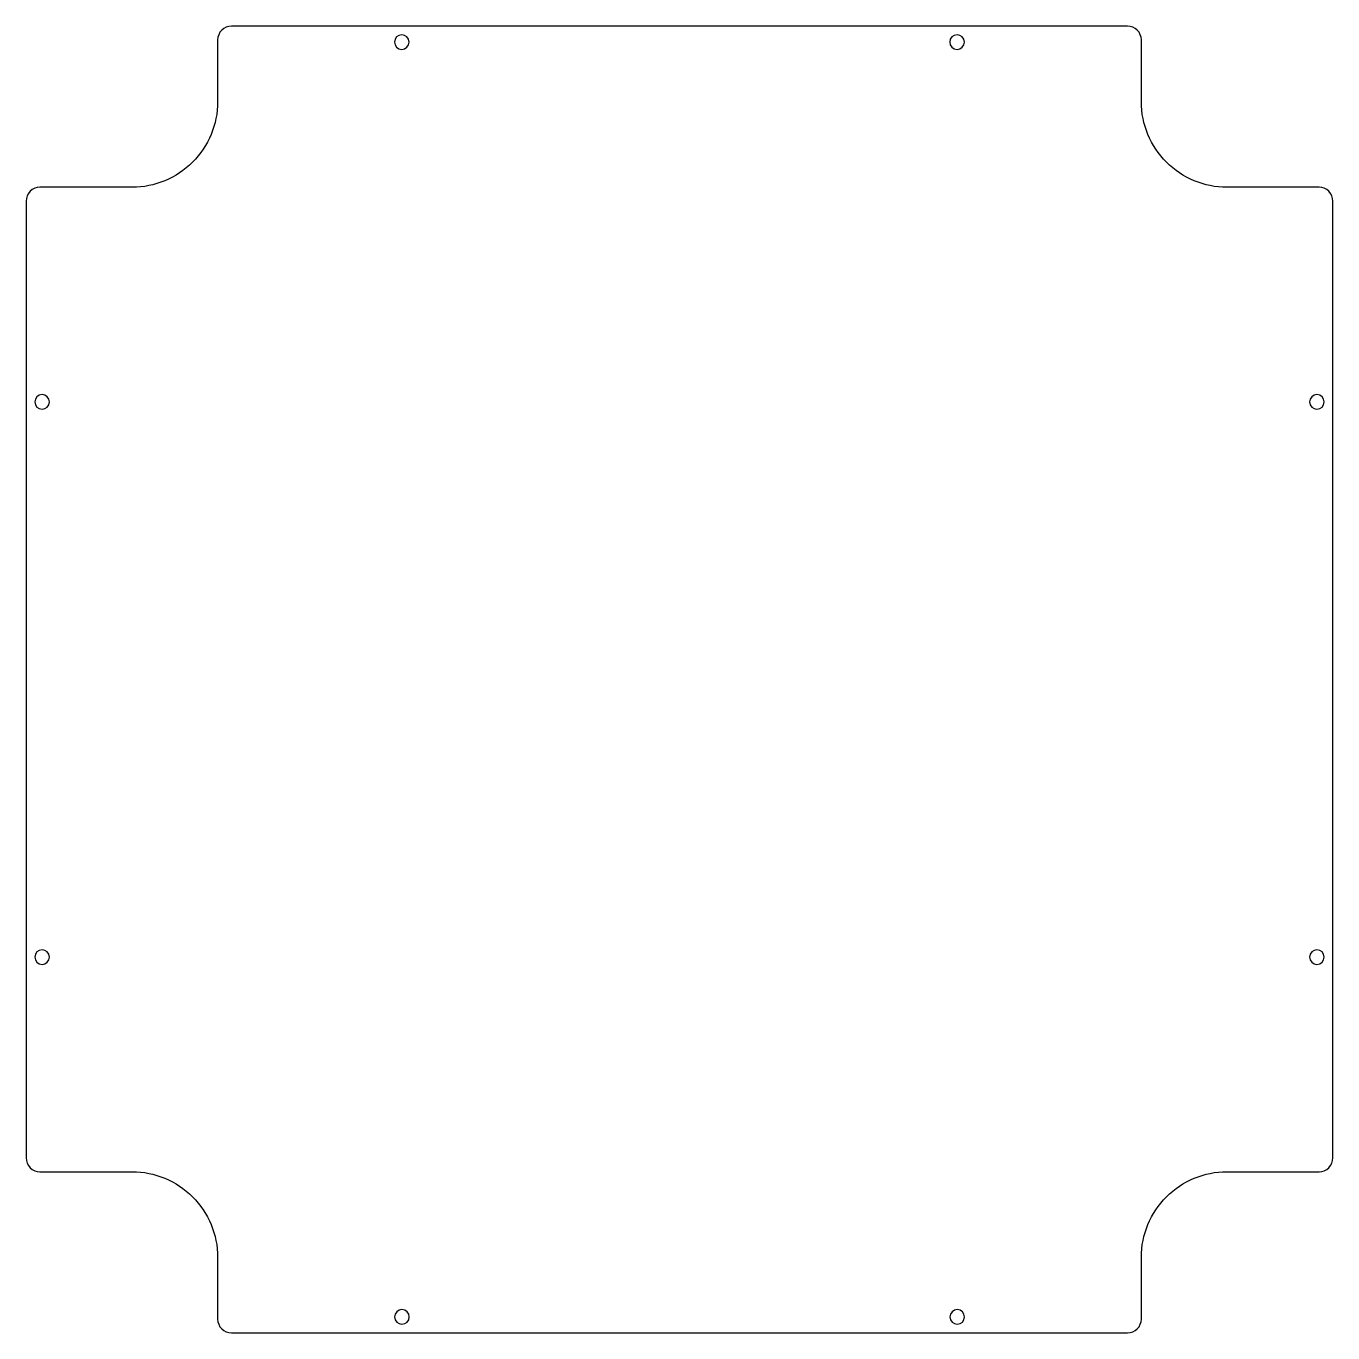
# Model space of a CAD drawing. Header units: millimetres. Extents: x -151 to 151, y -151 to 151.
import ezdxf

# ---------------------------------------------------------------- set-up
doc = ezdxf.new("R2010")
doc.units = ezdxf.units.MM
doc.layers.get('0').update_dxf_attribs({"linetype": 'CONTINUOUS'})

msp = doc.modelspace()

# ---------------------------------------------------------------- linework, layer by layer
msp.add_lwpolyline([(126.68, -113.91), (148, -113.91, 0.414214), (151.2, -110.71), (151.2, 110.71, 0.414214), (148, 113.91), (126.68, 113.91, -0.414214), (106.88, 133.71), (106.88, 148, 0.414214), (103.68, 151.2), (-103.68, 151.2, 0.414214), (-106.88, 148), (-106.88, 133.71, -0.414214), (-126.68, 113.91), (-148, 113.91, 0.414214), (-151.2, 110.71), (-151.2, -110.71, 0.414214), (-148, -113.91), (-126.68, -113.91, -0.414214), (-106.88, -133.71), (-106.88, -148, 0.414214), (-103.68, -151.2), (103.68, -151.2, 0.414214), (106.88, -148), (106.88, -133.71, -0.414214)], format="xyb", close=True)
at = {"extrusion": (-6.80937e-15, 4.75289e-29, -1)}
for centre in [(64.27, 147.5), (-64.23, 147.5)]:
    msp.add_circle(centre, 1.7, dxfattribs=at)
at = {"extrusion": (-2.66454e-15, 1.85875e-29, -1)}
msp.add_circle((147.5, 64.25), 1.7, dxfattribs=at)
at = {"extrusion": (2.36848e-15, 4.70558e-16, -1)}
msp.add_circle((-147.5, 64.25), 1.7, dxfattribs=at)
at = {"extrusion": (-2.36848e-15, 1.65168e-29, -1)}
msp.add_circle((147.5, -64.25), 1.7, dxfattribs=at)
at = {"extrusion": (2.66454e-15, 4.70558e-16, -1)}
msp.add_circle((-147.5, -64.25), 1.7, dxfattribs=at)
at = {"extrusion": (6.80937e-15, 4.70558e-16, -1)}
for centre in [(64.23, -147.5), (-64.27, -147.5)]:
    msp.add_circle(centre, 1.7, dxfattribs=at)

doc.saveas('drawing.dxf')
